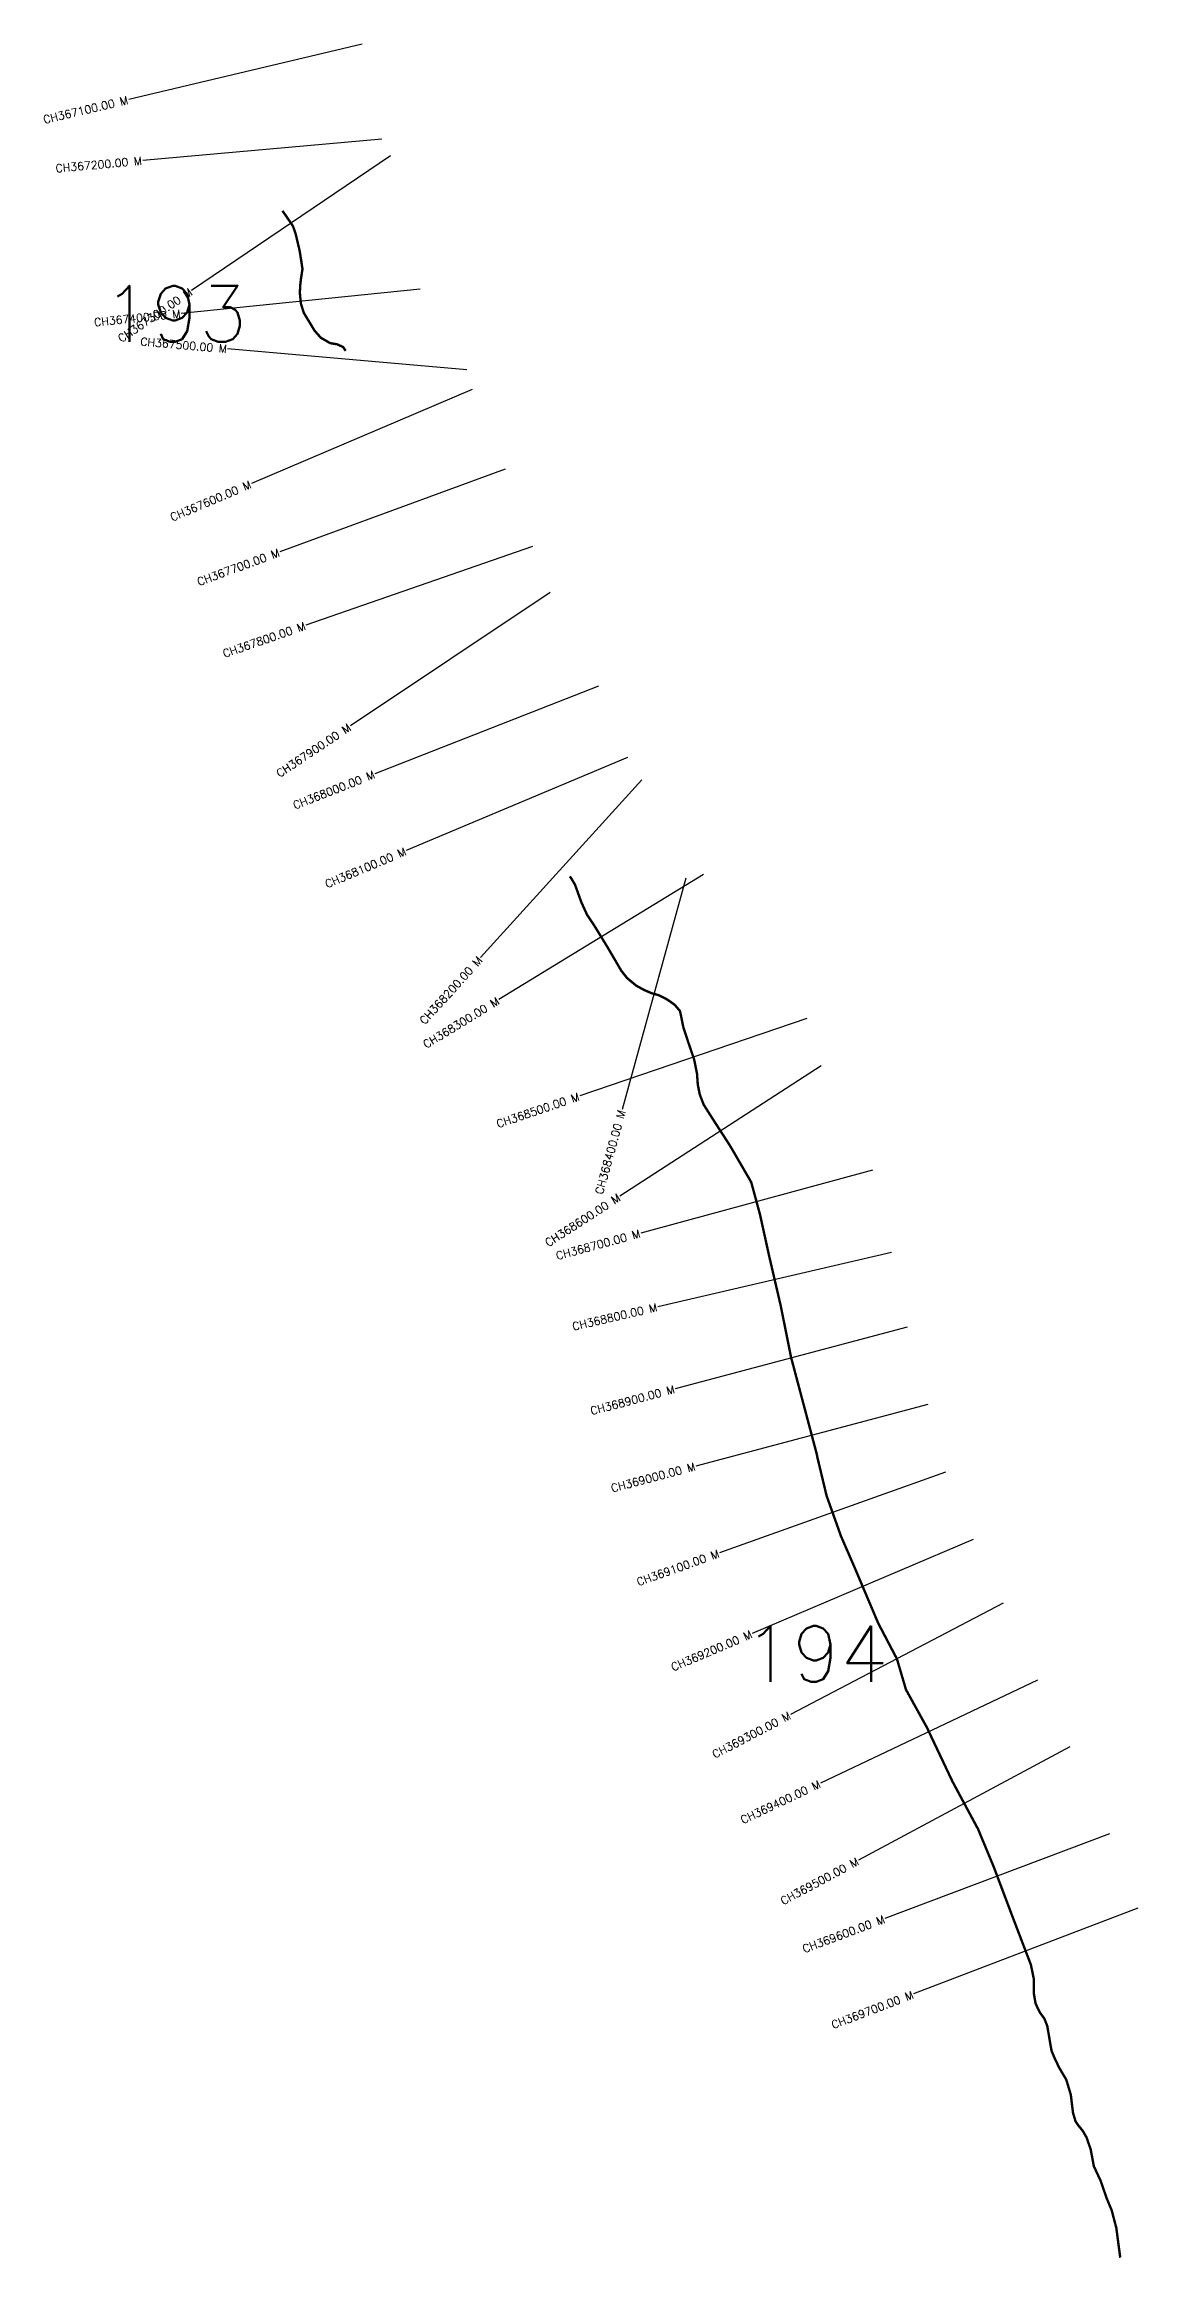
# Model space of a CAD drawing. Header units: metres. Extents: x 298651 to 302124, y 1966590 to 1969531.
# Drawn here: x 298651 to 300018, y 1966590 to 1969357 of the extents above; entities that cross this region are included whole.
import ezdxf
from ezdxf.enums import TextEntityAlignment as Align

# ---------------------------------------------------------------- set-up
doc = ezdxf.new("R2010")
doc.units = ezdxf.units.M
doc.header["$MEASUREMENT"] = 0
for name, color, linetype in [('CS', 134, 'Continuous'), ('CSMark', 6, 'Continuous'), ('NATURALLY PROTECTED', 3, 'Continuous')]:
    doc.layers.add(name, color=color, linetype=linetype)
doc.styles.get("Standard").update_dxf_attribs({"font": 'simplex.shx'})

msp = doc.modelspace()

# ---------------------------------------------------------------- linework, layer by layer
at = {"layer": 'CS'}
for p, q in [((299048.9, 1969357.4), (298757, 1969288.2)), ((299073.4, 1969238.7), (298774.6, 1969212)), ((299084.2, 1969217.8), (298835.7, 1969049.7)), ((299121.2, 1969051.3), (298822.7, 1969020.9)), ((299179.6, 1968950.6), (298880.7, 1968976.6)), ((299186.4, 1968925.8), (298910.3, 1968808.4)), ((299227.4, 1968826.6), (298945.9, 1968723)), ((299261.8, 1968729.8), (298978.4, 1968631.4)), ((299283.6, 1968672.2), (299034.1, 1968505.6)), ((299344.1, 1968555.3), (299064.8, 1968445.8)), ((299380.4, 1968466), (299103.9, 1968349.8)), ((299398.5, 1968438.1), (299196.8, 1968216)), ((299475.6, 1968320.1), (299219.7, 1968163.6)), ((299453.3, 1968315.4), (299373.7, 1968026.1)), ((299604.7, 1968140), (299320.8, 1968043.2)), ((299622.5, 1968080.9), (299370.7, 1967917.9)), ((299686.5, 1967950.3), (299397, 1967871.7)), ((299710.5, 1967847.6), (299418.3, 1967779.6)), ((299730.1, 1967754.3), (299440.1, 1967677.3)), ((299755.7, 1967657.7), (299465.8, 1967580.6)), ((299777.9, 1967573.2), (299495.4, 1967472.2)), ((299812.5, 1967488.7), (299536.3, 1967371.5)), ((299850.1, 1967409.3), (299584.2, 1967270.2)), ((299892.7, 1967313), (299621.6, 1967184.5)), ((299933.5, 1967230), (299669.2, 1967088.1)), ((299983, 1967121), (299702.2, 1967015.3)), ((300018.2, 1967028.3), (299738, 1966921))]:
    msp.add_line(p, q, dxfattribs=at)
at = {"layer": 'NATURALLY PROTECTED', "const_width": 3, "flags": 128}
for points in [[(298949.2, 1969149.3), (298949.9, 1969148.2), (298953.2, 1969143.6), (298962.3, 1969130.2), (298965.7, 1969120.4), (298970.7, 1969099.1), (298972.9, 1969085.3), (298974.2, 1969076.5), (298972.5, 1969065.6), (298971.5, 1969057.3), (298970.9, 1969046.8), (298972.2, 1969033.5), (298975.9, 1969021.7), (298989.4, 1968999.4), (298997.1, 1968990.7), (299008.8, 1968983.9), (299017.7, 1968982.4), (299024.9, 1968979.1), (299028.2, 1968974.3)], [(299308.2, 1968317.3), (299309.5, 1968316.1), (299314.8, 1968307.3), (299322.9, 1968284.9), (299329.9, 1968269.6), (299339, 1968255.9), (299355.4, 1968229.2), (299372.6, 1968199.8), (299379.9, 1968190.5), (299391.4, 1968181), (299401.4, 1968175.5), (299411, 1968171.4), (299419.8, 1968169), (299430.2, 1968163.6), (299439.3, 1968157.2), (299446, 1968149.4), (299447.4, 1968143.1), (299450.1, 1968129.5), (299456.2, 1968110.8), (299463.7, 1968088.9), (299467.3, 1968071.2), (299468.3, 1968057.3), (299470.7, 1968045.2), (299475.6, 1968032.4), (299486.1, 1968015.8), (299508.6, 1967981), (299535.1, 1967935.4), (299546, 1967895.2), (299557.6, 1967842.7), (299571.9, 1967781.2), (299584.9, 1967716.5), (299616.7, 1967596.8), (299618.2, 1967589.7), (299629.3, 1967543.5), (299647.3, 1967493), (299664.5, 1967453.5), (299693.8, 1967384.3), (299717.2, 1967339.7), (299728.5, 1967301.3), (299754.6, 1967254.1), (299786.7, 1967186.3), (299818.7, 1967126.8), (299838.2, 1967079.8), (299861.5, 1967018), (299877.9, 1966975.1), (299884.6, 1966957.6), (299888.2, 1966940.2), (299888.2, 1966922.2), (299890.5, 1966909), (299895.8, 1966897.9), (299901.4, 1966890.3), (299905.1, 1966881.1), (299907.3, 1966868.1), (299910.4, 1966850.1), (299913.9, 1966841.7), (299919.9, 1966829), (299928.9, 1966813.8), (299934.5, 1966795.1), (299937.3, 1966772.3), (299940.4, 1966762), (299943.3, 1966757.5), (299949.5, 1966749.9), (299954.1, 1966741.9), (299959.4, 1966726.7), (299963.3, 1966705.7), (299971.7, 1966687.8), (299979.4, 1966665.6), (299985.6, 1966650.7), (299991.4, 1966628.6), (299996.2, 1966592.3), (299996.7, 1966591.7)]]:
    msp.add_lwpolyline(points, dxfattribs=at)

# ---------------------------------------------------------------- texts
at = {"char_height": 70, "attachment_point": 1}
for s, insert in [('193', (298725, 1969055.7)), ('194', (299526.1, 1967380.9))]:
    msp.add_mtext_dynamic_manual_height_columns(s, width=95.172, gutter_width=1, heights=[0], dxfattribs=dict(at, insert=insert))
at = {"layer": 'CSMark'}
for s, rotation, p in [('CH367100.00 M', 13.3334, (298756, 1969287.9)), ('CH367200.00 M', 5.1109, (298773.6, 1969211.9)), ('CH367300.00 M', 34.0725, (298834.9, 1969049.1)), ('CH367400.00 M', 5.8084, (298821.7, 1969020.8)), ('CH367500.00 M', 355.0423, (298879.7, 1968976.7)), ('CH367600.00 M', 23.0434, (298909.4, 1968808)), ('CH367700.00 M', 20.2134, (298944.9, 1968722.6)), ('CH367800.00 M', 19.1507, (298977.5, 1968631)), ('CH367900.00 M', 33.7217, (299033.2, 1968505.1)), ('CH368000.00 M', 21.4093, (299063.9, 1968445.4)), ('CH368100.00 M', 22.8016, (299103, 1968349.4)), ('CH368200.00 M', 47.7695, (299196.2, 1968215.2)), ('CH368300.00 M', 31.4447, (299218.8, 1968163)), ('CH368500.00 M', 18.8427, (299319.8, 1968042.8)), ('CH368400.00 M', 74.6136, (299373.4, 1968025.2)), ('CH368600.00 M', 32.9212, (299369.9, 1967917.4)), ('CH368700.00 M', 15.1813, (299396, 1967871.5)), ('CH368800.00 M', 13.0995, (299417.3, 1967779.4)), ('CH368900.00 M', 14.8784, (299439.1, 1967677)), ('CH369000.00 M', 14.8784, (299464.8, 1967580.4)), ('CH369100.00 M', 19.6733, (299494.5, 1967471.8)), ('CH369200.00 M', 22.9894, (299535.4, 1967371.1)), ('CH369300.00 M', 27.6216, (299583.4, 1967269.8)), ('CH369400.00 M', 25.3482, (299620.7, 1967184.1)), ('CH369500.00 M', 28.2372, (299668.3, 1967087.6)), ('CH369600.00 M', 20.6253, (299701.3, 1967014.9)), ('CH369700.00 M', 20.9573, (299737.1, 1966920.6))]:
    msp.add_text(s, height=10, rotation=rotation, dxfattribs=at).set_placement(p, align=Align.MIDDLE_RIGHT)

doc.saveas('drawing.dxf')
